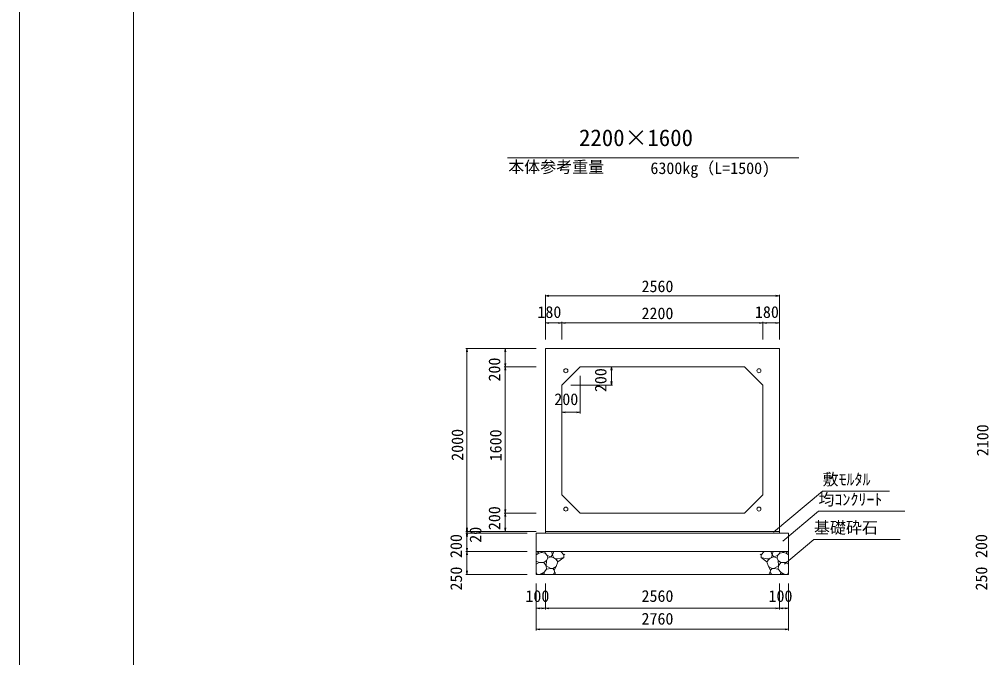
# Model space of a CAD drawing. Units: millimetres on the paper. Extents: x 0 to 841, y 0 to 594.
# Drawn here: x 0 to 212.1, y 273.3 to 412.8 of the extents above; entities that cross this region are included whole.
import ezdxf
from ezdxf.enums import TextEntityAlignment as Align

# ---------------------------------------------------------------- set-up
doc = ezdxf.new("R2010")
doc.units = ezdxf.units.MM
for name, color, linetype, lineweight in [('0_2', 7, 'Continuous', 9), ('D-STR-DIM（寸法）', 7, 'Continuous', 18), ('D-STR-HTXT（旗揚げ）', 4, 'Continuous', 18), ('D-STR-STRn（構造物）', 5, 'Continuous', 18), ('D-STR（構造物外形線）', 1, 'Continuous', 18), ('D-TTL(外枠）', 2, 'Continuous', 18), ('DEFPOINTS_3', 8, 'Continuous', 18)]:
    doc.layers.add(name, color=color, linetype=linetype, lineweight=lineweight)
doc.layers.add('D-STR-TXT（文字）', color=7, linetype='Continuous')
doc.styles.add('ＭＳ ゴシック', font='')
doc.styles.get('ＭＳ ゴシック').set_extended_font_data('MS Gothic')

msp = doc.modelspace()

# ---------------------------------------------------------------- linework, layer by layer
at = {"layer": '0_2'}
for p, q in [((115.112, 352.37), (115.862, 352.495)), ((115.862, 352.245), (115.112, 352.37)), ((165.562, 352.495), (166.312, 352.37)), ((166.312, 352.37), (165.562, 352.245)), ((115.112, 346.463), (115.862, 346.588)), ((115.862, 346.338), (115.112, 346.463)), ((117.962, 346.588), (118.712, 346.463)), ((118.712, 346.463), (117.962, 346.338)), ((118.712, 346.463), (119.462, 346.588)), ((119.462, 346.338), (118.712, 346.463)), ((161.962, 346.588), (162.712, 346.463)), ((162.712, 346.463), (161.962, 346.338)), ((162.712, 346.463), (163.462, 346.588)), ((163.462, 346.338), (162.712, 346.463)), ((165.562, 346.588), (166.312, 346.463)), ((166.312, 346.463), (165.562, 346.338)), ((97.816, 340.12), (97.941, 340.87)), ((97.941, 340.87), (98.066, 340.12)), ((106.202, 340.12), (106.327, 340.87)), ((106.327, 340.87), (106.452, 340.12)), ((106.327, 336.87), (106.202, 337.62)), ((106.452, 337.62), (106.327, 336.87)), ((106.202, 336.12), (106.327, 336.87)), ((106.327, 336.87), (106.452, 336.12)), ((106.327, 304.87), (106.202, 305.62)), ((106.452, 305.62), (106.327, 304.87)), ((106.202, 304.12), (106.327, 304.87)), ((106.327, 304.87), (106.452, 304.12)), ((97.941, 300.87), (97.816, 301.62)), ((97.941, 300.47), (97.816, 301.22)), ((98.066, 301.62), (97.941, 300.87)), ((98.066, 301.22), (97.941, 300.47)), ((106.327, 300.87), (106.202, 301.62)), ((106.452, 301.62), (106.327, 300.87)), ((97.816, 300.12), (97.941, 300.87)), ((97.816, 299.72), (97.941, 300.47)), ((97.941, 300.87), (98.066, 300.12)), ((97.941, 300.47), (98.066, 299.72)), ((97.941, 296.47), (97.816, 297.22)), ((98.066, 297.22), (97.941, 296.47)), ((97.816, 295.72), (97.941, 296.47)), ((97.941, 296.47), (98.066, 295.72)), ((97.941, 291.47), (97.816, 292.22)), ((98.066, 292.22), (97.941, 291.47)), ((113.112, 284.047), (113.862, 284.172)), ((113.862, 283.922), (113.112, 284.047)), ((114.362, 284.172), (115.112, 284.047)), ((115.112, 284.047), (114.362, 283.922)), ((115.112, 284.047), (115.862, 284.172)), ((115.862, 283.922), (115.112, 284.047)), ((165.562, 284.172), (166.312, 284.047)), ((166.312, 284.047), (165.562, 283.922)), ((166.312, 284.047), (167.062, 284.172)), ((167.062, 283.922), (166.312, 284.047)), ((167.562, 284.172), (168.312, 284.047)), ((168.312, 284.047), (167.562, 283.922)), ((113.112, 279.452), (113.862, 279.577)), ((113.862, 279.327), (113.112, 279.452)), ((167.562, 279.577), (168.312, 279.452)), ((168.312, 279.452), (167.562, 279.327))]:
    msp.add_line(p, q, dxfattribs=at)
at = {"layer": '0_2', "color": 9, "lineweight": 18}
for p, q in [((115.112, 352.37), (115.212, 352.37)), ((166.312, 352.37), (166.212, 352.37)), ((115.112, 346.463), (115.212, 346.463)), ((118.712, 346.463), (118.612, 346.463)), ((118.712, 346.463), (118.812, 346.463)), ((162.712, 346.463), (162.612, 346.463)), ((162.712, 346.463), (162.812, 346.463)), ((166.312, 346.463), (166.212, 346.463)), ((97.941, 340.87), (97.941, 340.77)), ((106.327, 340.87), (106.327, 340.77)), ((106.327, 336.87), (106.327, 336.97)), ((106.327, 336.87), (106.327, 336.77)), ((106.327, 304.87), (106.327, 304.97)), ((106.327, 304.87), (106.327, 304.77)), ((97.941, 300.87), (97.941, 300.97)), ((97.941, 300.87), (97.941, 300.77)), ((97.941, 300.47), (97.941, 300.57)), ((97.941, 300.47), (97.941, 300.37)), ((106.327, 300.87), (106.327, 300.97)), ((97.941, 296.47), (97.941, 296.57)), ((97.941, 296.47), (97.941, 296.37)), ((97.941, 291.47), (97.941, 291.57)), ((113.112, 284.047), (113.212, 284.047)), ((115.112, 284.047), (115.012, 284.047)), ((115.112, 284.047), (115.212, 284.047)), ((166.312, 284.047), (166.212, 284.047)), ((166.312, 284.047), (166.412, 284.047)), ((168.312, 284.047), (168.212, 284.047)), ((113.112, 279.452), (113.212, 279.452)), ((168.312, 279.452), (168.212, 279.452))]:
    msp.add_line(p, q, dxfattribs=at)
at = {"layer": 'D-STR-DIM（寸法）'}
for p, q in [((115.112, 342.87), (115.112, 352.62)), ((115.212, 352.37), (166.212, 352.37)), ((166.312, 342.87), (166.312, 352.62)), ((115.212, 346.463), (118.612, 346.463)), ((118.712, 342.87), (118.712, 346.713)), ((118.812, 346.463), (162.612, 346.463)), ((162.712, 342.87), (162.712, 346.713)), ((162.812, 346.463), (166.212, 346.463)), ((113.112, 340.87), (97.691, 340.87)), ((97.941, 340.77), (97.941, 300.97)), ((106.327, 336.97), (106.327, 340.77)), ((113.112, 336.87), (106.077, 336.87)), ((106.327, 304.97), (106.327, 336.77)), ((124.712, 336.87), (129.817, 336.87)), ((129.442, 336.12), (129.567, 336.87)), ((129.567, 336.87), (129.567, 336.77)), ((129.567, 336.87), (129.692, 336.12)), ((129.567, 332.97), (129.567, 336.77)), ((122.712, 334.87), (122.712, 326.672)), ((129.567, 332.87), (129.442, 333.62)), ((129.692, 333.62), (129.567, 332.87)), ((120.712, 332.87), (129.817, 332.87)), ((129.567, 332.87), (129.567, 332.97)), ((118.712, 330.87), (118.712, 326.672)), ((118.712, 326.922), (119.462, 327.047)), ((118.712, 326.922), (118.812, 326.922)), ((119.462, 326.797), (118.712, 326.922)), ((122.612, 326.922), (118.812, 326.922)), ((121.962, 327.047), (122.712, 326.922)), ((122.712, 326.922), (121.962, 326.797)), ((122.712, 326.922), (122.612, 326.922)), ((113.112, 304.87), (106.077, 304.87)), ((106.327, 300.97), (106.327, 304.77)), ((113.112, 300.87), (97.691, 300.87)), ((111.112, 300.47), (97.691, 300.47)), ((97.941, 300.77), (97.941, 300.57)), ((97.941, 300.37), (97.941, 296.57)), ((111.112, 296.47), (97.691, 296.47)), ((97.941, 296.37), (97.941, 291.57)), ((111.112, 291.47), (97.691, 291.47)), ((113.112, 289.47), (113.112, 279.202)), ((115.112, 289.47), (115.112, 283.797)), ((166.312, 289.47), (166.312, 283.797)), ((168.312, 289.47), (168.312, 279.202)), ((113.212, 284.047), (115.012, 284.047)), ((115.212, 284.047), (166.212, 284.047)), ((166.412, 284.047), (168.212, 284.047)), ((113.212, 279.452), (168.212, 279.452))]:
    msp.add_line(p, q, dxfattribs=at)
at = {"layer": 'D-STR-HTXT（旗揚げ）'}
for p, q in [((106.82, 382.584), (170.603, 382.584)), ((165.029, 300.681), (175.762, 309.699)), ((190.423, 309.699), (175.762, 309.699)), ((167.05, 298.747), (174.849, 305.3)), ((193.775, 305.3), (174.849, 305.3)), ((167.4, 293.689), (173.874, 299.129)), ((192.738, 299.129), (173.874, 299.129))]:
    msp.add_line(p, q, dxfattribs=at)
at = {"layer": 'D-STR-STRn（構造物）'}
for p, q in [((113.112, 300.47), (168.312, 300.47)), ((113.112, 300.47), (113.112, 291.47)), ((115.112, 300.87), (115.112, 300.47)), ((166.312, 300.87), (166.312, 300.47)), ((168.312, 300.47), (168.312, 291.47)), ((113.112, 296.47), (168.312, 296.47)), ((113.644, 296.075), (113.112, 295.762)), ((113.644, 296.075), (113.312, 296.47)), ((114.229, 296.264), (113.644, 296.075)), ((114.229, 296.264), (114.42, 296.47)), ((115.037, 296.133), (114.229, 296.264)), ((115.037, 296.133), (115.019, 296.47)), ((115.525, 295.602), (115.037, 296.133)), ((115.378, 294.51), (115.613, 294.982)), ((115.613, 294.982), (115.525, 295.602)), ((116.298, 295.336), (115.525, 295.602)), ((115.613, 294.982), (116.298, 295.336)), ((116.7, 295.752), (116.298, 295.336)), ((116.298, 295.336), (117.125, 295.03)), ((116.473, 296.47), (116.7, 295.752)), ((116.7, 295.752), (116.98, 296.47)), ((116.7, 295.752), (116.856, 295.129)), ((117.125, 295.03), (117.431, 294.739)), ((117.278, 294.885), (117.839, 294.83)), ((117.839, 294.83), (119.12, 295.159)), ((117.844, 294.189), (119.12, 295.159)), ((118.474, 296.47), (119.12, 295.75)), ((119.12, 295.75), (119.339, 295.859)), ((119.12, 295.75), (119.12, 295.159)), ((119.12, 295.159), (119.146, 295.153)), ((162.303, 295.75), (162.084, 295.859)), ((162.303, 295.159), (162.278, 295.153)), ((162.949, 296.47), (162.303, 295.75)), ((162.303, 295.75), (162.303, 295.159)), ((163.585, 294.83), (162.303, 295.159)), ((163.579, 294.189), (162.303, 295.159)), ((164.146, 294.885), (163.585, 294.83)), ((164.299, 295.03), (163.993, 294.739)), ((165.125, 295.336), (164.299, 295.03)), ((164.724, 295.752), (164.444, 296.47)), ((164.724, 295.752), (164.567, 295.129)), ((164.951, 296.47), (164.724, 295.752)), ((164.724, 295.752), (165.125, 295.336)), ((165.125, 295.336), (165.899, 295.602)), ((165.81, 294.982), (165.125, 295.336)), ((165.81, 294.982), (165.899, 295.602)), ((166.045, 294.51), (165.81, 294.982)), ((165.899, 295.602), (166.386, 296.133)), ((166.386, 296.133), (166.405, 296.47)), ((166.386, 296.133), (167.194, 296.264)), ((167.194, 296.264), (167.003, 296.47)), ((167.194, 296.264), (167.78, 296.075)), ((167.78, 296.075), (168.111, 296.47)), ((167.78, 296.075), (168.312, 295.762)), ((113.76, 294.061), (113.112, 294.334)), ((113.112, 293.692), (113.76, 294.061)), ((113.76, 294.061), (114.778, 294.044)), ((114.778, 294.044), (115.378, 294.51)), ((115.307, 293.31), (114.778, 294.044)), ((115.307, 293.31), (115.378, 294.51)), ((115.37, 292.634), (115.307, 293.31)), ((115.307, 293.31), (116.3, 292.772)), ((116.3, 292.772), (115.37, 292.634)), ((116.72, 292.741), (116.3, 292.772)), ((117.481, 293.217), (116.72, 292.741)), ((116.72, 292.741), (117.036, 292.416)), ((117.036, 292.416), (117.481, 293.217)), ((117.431, 294.739), (117.844, 294.189)), ((117.844, 294.189), (117.481, 293.217)), ((163.993, 294.739), (163.579, 294.189)), ((163.579, 294.189), (163.943, 293.217)), ((164.387, 292.416), (163.943, 293.217)), ((163.943, 293.217), (164.704, 292.741)), ((164.704, 292.741), (164.387, 292.416)), ((164.704, 292.741), (165.123, 292.772)), ((166.116, 293.31), (165.123, 292.772)), ((165.123, 292.772), (166.053, 292.634)), ((166.116, 293.31), (166.045, 294.51)), ((166.645, 294.044), (166.045, 294.51)), ((166.053, 292.634), (166.116, 293.31)), ((166.116, 293.31), (166.645, 294.044)), ((167.664, 294.061), (166.645, 294.044)), ((167.664, 294.061), (168.312, 294.334)), ((168.312, 293.692), (167.664, 294.061)), ((113.325, 291.47), (113.112, 291.915)), ((113.112, 291.47), (168.312, 291.47)), ((114.138, 291.562), (113.759, 291.47)), ((114.138, 291.562), (114.821, 291.936)), ((114.767, 291.585), (114.138, 291.562)), ((115.029, 291.47), (114.767, 291.585)), ((114.821, 291.936), (115.37, 292.634)), ((114.821, 291.936), (114.833, 291.588)), ((116.778, 291.47), (117.155, 291.847)), ((117.155, 291.847), (117.036, 292.416)), ((117.155, 291.847), (117.35, 291.665)), ((164.268, 291.847), (164.073, 291.665)), ((164.268, 291.847), (164.387, 292.416)), ((164.645, 291.47), (164.268, 291.847)), ((166.603, 291.936), (166.053, 292.634)), ((166.394, 291.47), (166.657, 291.585)), ((166.603, 291.936), (166.59, 291.588)), ((167.285, 291.562), (166.603, 291.936)), ((166.657, 291.585), (167.285, 291.562)), ((167.285, 291.562), (167.664, 291.47)), ((168.098, 291.47), (168.312, 291.915))]:
    msp.add_line(p, q, dxfattribs=at)
at = {"layer": 'D-STR（構造物外形線）'}
for p, q in [((115.112, 340.87), (166.312, 340.87)), ((115.112, 300.87), (115.112, 340.87)), ((166.312, 340.87), (166.312, 300.87)), ((118.712, 332.87), (122.712, 336.87)), ((122.712, 336.87), (158.712, 336.87)), ((158.712, 336.87), (162.712, 332.87)), ((118.712, 308.87), (118.712, 332.87)), ((162.712, 332.87), (162.712, 308.87)), ((122.712, 304.87), (118.712, 308.87)), ((162.712, 308.87), (158.712, 304.87)), ((158.712, 304.87), (122.712, 304.87)), ((166.312, 300.87), (115.112, 300.87))]:
    msp.add_line(p, q, dxfattribs=at)
for centre in [(119.58, 336.002), (161.843, 336.002), (119.58, 305.739), (161.843, 305.739)]:
    msp.add_circle(centre, 0.44, dxfattribs=at)
at = {"layer": 'D-TTL(外枠）'}
msp.add_line((25, 20), (25, 574), dxfattribs=at)
at = {"layer": 'DEFPOINTS_3'}
msp.add_line((0, 0), (0, 594), dxfattribs=at)

# ---------------------------------------------------------------- texts
at = {"layer": 'D-STR-DIM（寸法）', "style": 'ＭＳ ゴシック'}
for s, p in [('2560', (136.146, 352.42)), ('180', (113.367, 346.788)), ('180', (160.967, 346.788)), ('2200', (136.146, 346.513)), ('200', (117.06, 327.723)), ('100', (110.737, 284.671)), ('2560', (136.146, 284.684)), ('100', (163.937, 284.671)), ('2760', (136.146, 279.712))]:
    msp.add_text(s, height=2.566, dxfattribs=at).set_placement(p, align=Align.BOTTOM_LEFT)
for s, p in [('200', (106.002, 333.645)), ('200', (129.246, 331.321)), ('2000', (97.891, 316.304)), ('1600', (106.277, 316.189)), ('2100', (212.83, 317.304)), ('200', (106.002, 301.135)), ('20', (101.86, 298.378)), ('200', (97.616, 295.041)), ('200', (212.555, 295.041)), ('250', (97.637, 287.93)), ('250', (212.576, 287.93))]:
    msp.add_text(s, height=2.566, rotation=90, dxfattribs=at).set_placement(p, align=Align.BOTTOM_LEFT)
at = {"layer": 'D-STR-TXT（文字）', "style": 'ＭＳ ゴシック'}
for s, height, p in [('2200×1600', 3.666, (122.468, 384.033)), ('本体参考重量', 2.566, (106.973, 378.517)), ('6300kg（L=1500)', 2.566, (138.093, 378.253)), ('敷ﾓﾙﾀﾙ', 2.566, (175.762, 310.199)), ('均ｺﾝｸﾘｰﾄ', 2.566, (174.849, 305.8)), ('基礎砕石', 2.566, (173.874, 299.629))]:
    msp.add_text(s, height=height, dxfattribs=at).set_placement(p, align=Align.BOTTOM_LEFT)

doc.saveas('drawing.dxf')
